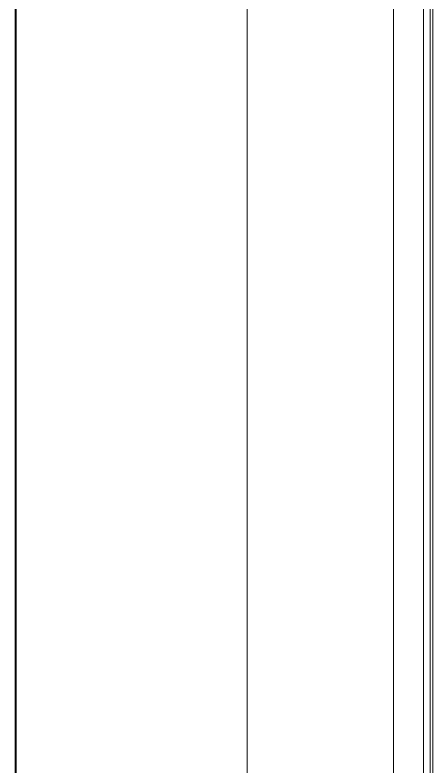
# Model space of a CAD drawing. Header units: millimetres. Extents: x 0 to 100, y -18 to 195.
# Drawn here: x 79.12 to 100.02, y 129.24 to 166.86 of the extents above; entities that cross this region are included whole.
import ezdxf

# ---------------------------------------------------------------- set-up
doc = ezdxf.new("R2010")
doc.units = ezdxf.units.MM
doc.layers.add('4203-78016_1_0', color=7, linetype='Continuous')
doc.layers.add('4203-78017_0', color=7, linetype='Continuous')

msp = doc.modelspace()

# ---------------------------------------------------------------- linework, layer by layer
at = {"layer": '4203-78016_1_0', "color": 0, "linetype": 'Continuous', "lineweight": 9}
for p, q in [((79.116, 194.297), (79.116, 63.125)), ((79.179, 194.297), (79.179, 63.125)), ((98.055, 194.297), (98.055, 63.125)), ((99.555, 194.297), (99.555, 63.125)), ((90.728, 189.269), (90.728, 63.125))]:
    msp.add_line(p, q, dxfattribs=at)
at = {"layer": '4203-78017_0', "color": 0, "linetype": 'Continuous', "lineweight": 9}
for p, q in [((99.885, 63.125), (99.885, 194.217)), ((100.025, 63.125), (100.025, 194.297))]:
    msp.add_line(p, q, dxfattribs=at)

doc.saveas('drawing.dxf')
